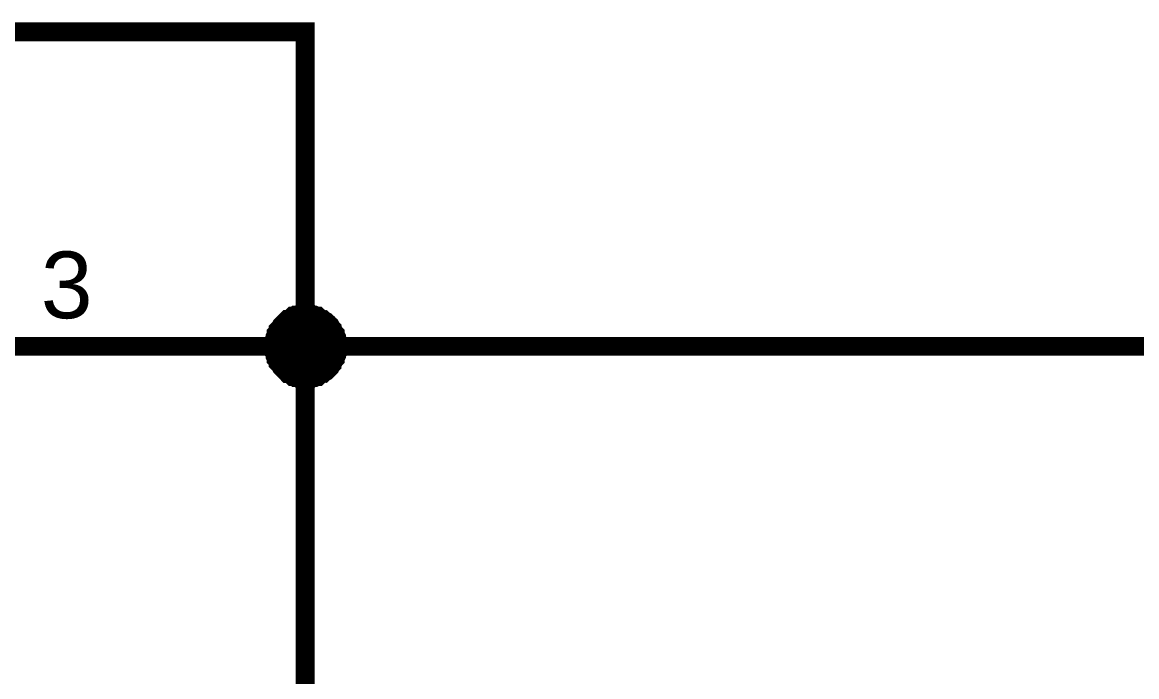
# Model space of a CAD drawing. Header units: millimetres. Extents: x -2024 to 917, y -725 to 13.
# Drawn here: x -1853.45 to -1835.73, y -146.92 to -136.52 of the extents above; entities that cross this region are included whole.
import ezdxf

# ---------------------------------------------------------------- set-up
doc = ezdxf.new("R2010")
doc.units = ezdxf.units.MM
doc.styles.get("Standard").update_dxf_attribs({"font": 'arial.ttf'})

msp = doc.modelspace()

# ---------------------------------------------------------------- linework, layer by layer
at = {"color": 7}
for points, const_width in [([(-1853.952, -136.667), (-1851.453, -136.667)], 0.3), ([(-1851.453, -136.667), (-1848.954, -136.667), (-1848.954, -141.667)], 0.3), ([(-1849.45, -141.667), (-1849.45, -141.634), (-1849.45, -141.618), (-1849.45, -141.585), (-1849.434, -141.568), (-1849.434, -141.535), (-1849.434, -141.518), (-1849.417, -141.485), (-1849.417, -141.469), (-1849.4, -141.452), (-1849.384, -141.419), (-1849.384, -141.402), (-1849.367, -141.386), (-1849.351, -141.369), (-1849.334, -141.336), (-1849.318, -141.32), (-1849.301, -141.303), (-1849.285, -141.287), (-1849.268, -141.27), (-1849.251, -141.253), (-1849.235, -141.237), (-1849.218, -141.237), (-1849.185, -141.22), (-1849.169, -141.204), (-1849.152, -141.187), (-1849.119, -141.187), (-1849.102, -141.171), (-1849.086, -141.171), (-1849.053, -141.171), (-1849.036, -141.154), (-1849.003, -141.154), (-1848.987, -141.154), (-1848.954, -141.154)], 0.3), ([(-1849.45, -141.667), (-1849.45, -141.634), (-1849.45, -141.618), (-1849.45, -141.585), (-1849.434, -141.568), (-1849.434, -141.535), (-1849.434, -141.518), (-1849.417, -141.485), (-1849.417, -141.469), (-1849.4, -141.452), (-1849.384, -141.419), (-1849.384, -141.402), (-1849.367, -141.386), (-1849.351, -141.369), (-1849.334, -141.336), (-1849.318, -141.32), (-1849.301, -141.303), (-1849.285, -141.287), (-1849.268, -141.27), (-1849.251, -141.253), (-1849.235, -141.237), (-1849.218, -141.237), (-1849.185, -141.22), (-1849.169, -141.204), (-1849.152, -141.187), (-1849.119, -141.187), (-1849.102, -141.171), (-1849.086, -141.171), (-1849.053, -141.171), (-1849.036, -141.154), (-1849.003, -141.154), (-1848.987, -141.154), (-1848.954, -141.154)], 0.3), ([(-1849.45, -141.667), (-1849.45, -141.634), (-1849.45, -141.618), (-1849.45, -141.585), (-1849.434, -141.568), (-1849.434, -141.535), (-1849.434, -141.518), (-1849.417, -141.485), (-1849.417, -141.469), (-1849.4, -141.452), (-1849.384, -141.419), (-1849.384, -141.402), (-1849.367, -141.386), (-1849.351, -141.369), (-1849.334, -141.336), (-1849.318, -141.32), (-1849.301, -141.303), (-1849.285, -141.287), (-1849.268, -141.27), (-1849.251, -141.253), (-1849.235, -141.237), (-1849.218, -141.237), (-1849.185, -141.22), (-1849.169, -141.204), (-1849.152, -141.187), (-1849.119, -141.187), (-1849.102, -141.171), (-1849.086, -141.171), (-1849.053, -141.171), (-1849.036, -141.154), (-1849.003, -141.154), (-1848.987, -141.154), (-1848.954, -141.154)], 0.3), ([(-1849.45, -141.667), (-1849.45, -141.634), (-1849.45, -141.618), (-1849.45, -141.585), (-1849.434, -141.568), (-1849.434, -141.535), (-1849.434, -141.518), (-1849.417, -141.485), (-1849.417, -141.469), (-1849.4, -141.452), (-1849.384, -141.419), (-1849.384, -141.402), (-1849.367, -141.386), (-1849.351, -141.369), (-1849.334, -141.336), (-1849.318, -141.32), (-1849.301, -141.303), (-1849.285, -141.287), (-1849.268, -141.27), (-1849.251, -141.253), (-1849.235, -141.237), (-1849.218, -141.237), (-1849.185, -141.22), (-1849.169, -141.204), (-1849.152, -141.187), (-1849.119, -141.187), (-1849.102, -141.171), (-1849.086, -141.171), (-1849.053, -141.171), (-1849.036, -141.154), (-1849.003, -141.154), (-1848.987, -141.154), (-1848.954, -141.154)], 0.3), ([(-1849.45, -141.667), (-1849.45, -141.634), (-1849.45, -141.618), (-1849.45, -141.585), (-1849.434, -141.568), (-1849.434, -141.535), (-1849.434, -141.518), (-1849.417, -141.485), (-1849.417, -141.469), (-1849.4, -141.452), (-1849.384, -141.419), (-1849.384, -141.402), (-1849.367, -141.386), (-1849.351, -141.369), (-1849.334, -141.336), (-1849.318, -141.32), (-1849.301, -141.303), (-1849.285, -141.287), (-1849.268, -141.27), (-1849.251, -141.253), (-1849.235, -141.237), (-1849.218, -141.237), (-1849.185, -141.22), (-1849.169, -141.204), (-1849.152, -141.187), (-1849.119, -141.187), (-1849.102, -141.171), (-1849.086, -141.171), (-1849.053, -141.171), (-1849.036, -141.154), (-1849.003, -141.154), (-1848.987, -141.154), (-1848.954, -141.154)], 0.3), ([(-1849.45, -141.667), (-1849.45, -141.634), (-1849.45, -141.618), (-1849.45, -141.585), (-1849.434, -141.568), (-1849.434, -141.535), (-1849.434, -141.518), (-1849.417, -141.485), (-1849.417, -141.469), (-1849.4, -141.452), (-1849.384, -141.419), (-1849.384, -141.402), (-1849.367, -141.386), (-1849.351, -141.369), (-1849.334, -141.336), (-1849.318, -141.32), (-1849.301, -141.303), (-1849.285, -141.287), (-1849.268, -141.27), (-1849.251, -141.253), (-1849.235, -141.237), (-1849.218, -141.237), (-1849.185, -141.22), (-1849.169, -141.204), (-1849.152, -141.187), (-1849.119, -141.187), (-1849.102, -141.171), (-1849.086, -141.171), (-1849.053, -141.171), (-1849.036, -141.154), (-1849.003, -141.154), (-1848.987, -141.154), (-1848.954, -141.154)], 0.3), ([(-1848.954, -141.154), (-1848.954, -141.154)], 0.3), ([(-1848.954, -141.154), (-1848.92, -141.154), (-1848.904, -141.154), (-1848.871, -141.154), (-1848.854, -141.171), (-1848.821, -141.171), (-1848.805, -141.171), (-1848.771, -141.187), (-1848.755, -141.187), (-1848.738, -141.204), (-1848.705, -141.22), (-1848.689, -141.237), (-1848.672, -141.237), (-1848.656, -141.253), (-1848.623, -141.27), (-1848.606, -141.287), (-1848.589, -141.303), (-1848.573, -141.32), (-1848.556, -141.336), (-1848.54, -141.369), (-1848.523, -141.386), (-1848.523, -141.402), (-1848.507, -141.419), (-1848.49, -141.452), (-1848.474, -141.469), (-1848.474, -141.485), (-1848.457, -141.518), (-1848.457, -141.535), (-1848.457, -141.568), (-1848.44, -141.585), (-1848.44, -141.618), (-1848.44, -141.634), (-1848.44, -141.667)], 0.3), ([(-1848.954, -141.154), (-1848.954, -141.154)], 0.3), ([(-1848.954, -141.154), (-1848.92, -141.154), (-1848.904, -141.154), (-1848.871, -141.154), (-1848.854, -141.171), (-1848.821, -141.171), (-1848.805, -141.171), (-1848.771, -141.187), (-1848.755, -141.187), (-1848.738, -141.204), (-1848.705, -141.22), (-1848.689, -141.237), (-1848.672, -141.237), (-1848.656, -141.253), (-1848.623, -141.27), (-1848.606, -141.287), (-1848.589, -141.303), (-1848.573, -141.32), (-1848.556, -141.336), (-1848.54, -141.369), (-1848.523, -141.386), (-1848.523, -141.402), (-1848.507, -141.419), (-1848.49, -141.452), (-1848.474, -141.469), (-1848.474, -141.485), (-1848.457, -141.518), (-1848.457, -141.535), (-1848.457, -141.568), (-1848.44, -141.585), (-1848.44, -141.618), (-1848.44, -141.634), (-1848.44, -141.667)], 0.3), ([(-1848.954, -141.154), (-1848.954, -141.154)], 0.3), ([(-1848.954, -141.154), (-1848.92, -141.154), (-1848.904, -141.154), (-1848.871, -141.154), (-1848.854, -141.171), (-1848.821, -141.171), (-1848.805, -141.171), (-1848.771, -141.187), (-1848.755, -141.187), (-1848.738, -141.204), (-1848.705, -141.22), (-1848.689, -141.237), (-1848.672, -141.237), (-1848.656, -141.253), (-1848.623, -141.27), (-1848.606, -141.287), (-1848.589, -141.303), (-1848.573, -141.32), (-1848.556, -141.336), (-1848.54, -141.369), (-1848.523, -141.386), (-1848.523, -141.402), (-1848.507, -141.419), (-1848.49, -141.452), (-1848.474, -141.469), (-1848.474, -141.485), (-1848.457, -141.518), (-1848.457, -141.535), (-1848.457, -141.568), (-1848.44, -141.585), (-1848.44, -141.618), (-1848.44, -141.634), (-1848.44, -141.667)], 0.3), ([(-1848.954, -141.154), (-1848.954, -141.154)], 0.3), ([(-1848.954, -141.154), (-1848.92, -141.154), (-1848.904, -141.154), (-1848.871, -141.154), (-1848.854, -141.171), (-1848.821, -141.171), (-1848.805, -141.171), (-1848.771, -141.187), (-1848.755, -141.187), (-1848.738, -141.204), (-1848.705, -141.22), (-1848.689, -141.237), (-1848.672, -141.237), (-1848.656, -141.253), (-1848.623, -141.27), (-1848.606, -141.287), (-1848.589, -141.303), (-1848.573, -141.32), (-1848.556, -141.336), (-1848.54, -141.369), (-1848.523, -141.386), (-1848.523, -141.402), (-1848.507, -141.419), (-1848.49, -141.452), (-1848.474, -141.469), (-1848.474, -141.485), (-1848.457, -141.518), (-1848.457, -141.535), (-1848.457, -141.568), (-1848.44, -141.585), (-1848.44, -141.618), (-1848.44, -141.634), (-1848.44, -141.667)], 0.3), ([(-1848.954, -141.154), (-1848.954, -141.154)], 0.3), ([(-1848.954, -141.154), (-1848.92, -141.154), (-1848.904, -141.154), (-1848.871, -141.154), (-1848.854, -141.171), (-1848.821, -141.171), (-1848.805, -141.171), (-1848.771, -141.187), (-1848.755, -141.187), (-1848.738, -141.204), (-1848.705, -141.22), (-1848.689, -141.237), (-1848.672, -141.237), (-1848.656, -141.253), (-1848.623, -141.27), (-1848.606, -141.287), (-1848.589, -141.303), (-1848.573, -141.32), (-1848.556, -141.336), (-1848.54, -141.369), (-1848.523, -141.386), (-1848.523, -141.402), (-1848.507, -141.419), (-1848.49, -141.452), (-1848.474, -141.469), (-1848.474, -141.485), (-1848.457, -141.518), (-1848.457, -141.535), (-1848.457, -141.568), (-1848.44, -141.585), (-1848.44, -141.618), (-1848.44, -141.634), (-1848.44, -141.667)], 0.3), ([(-1848.954, -141.154), (-1848.954, -141.154)], 0.3), ([(-1848.954, -141.154), (-1848.92, -141.154), (-1848.904, -141.154), (-1848.871, -141.154), (-1848.854, -141.171), (-1848.821, -141.171), (-1848.805, -141.171), (-1848.771, -141.187), (-1848.755, -141.187), (-1848.738, -141.204), (-1848.705, -141.22), (-1848.689, -141.237), (-1848.672, -141.237), (-1848.656, -141.253), (-1848.623, -141.27), (-1848.606, -141.287), (-1848.589, -141.303), (-1848.573, -141.32), (-1848.556, -141.336), (-1848.54, -141.369), (-1848.523, -141.386), (-1848.523, -141.402), (-1848.507, -141.419), (-1848.49, -141.452), (-1848.474, -141.469), (-1848.474, -141.485), (-1848.457, -141.518), (-1848.457, -141.535), (-1848.457, -141.568), (-1848.44, -141.585), (-1848.44, -141.618), (-1848.44, -141.634), (-1848.44, -141.667)], 0.3), ([(-1849.45, -141.667), (-1849.45, -141.634), (-1849.45, -141.618), (-1849.45, -141.585), (-1849.434, -141.568), (-1849.434, -141.535), (-1849.434, -141.518), (-1849.417, -141.485), (-1849.417, -141.469), (-1849.4, -141.452), (-1849.384, -141.419), (-1849.384, -141.402), (-1849.367, -141.386), (-1849.351, -141.369), (-1849.334, -141.336), (-1849.318, -141.32), (-1849.301, -141.303), (-1849.285, -141.287), (-1849.268, -141.27), (-1849.251, -141.253), (-1849.235, -141.237), (-1849.218, -141.237), (-1849.185, -141.22), (-1849.169, -141.204), (-1849.152, -141.187), (-1849.119, -141.187), (-1849.102, -141.171), (-1849.086, -141.171), (-1849.053, -141.171), (-1849.036, -141.154), (-1849.003, -141.154), (-1848.987, -141.154), (-1848.954, -141.154)], 0.0991), ([(-1849.45, -141.667), (-1849.45, -141.634), (-1849.45, -141.618), (-1849.45, -141.585), (-1849.434, -141.568), (-1849.434, -141.535), (-1849.434, -141.518), (-1849.417, -141.485), (-1849.417, -141.469), (-1849.4, -141.452), (-1849.384, -141.419), (-1849.384, -141.402), (-1849.367, -141.386), (-1849.351, -141.369), (-1849.334, -141.336), (-1849.318, -141.32), (-1849.301, -141.303), (-1849.285, -141.287), (-1849.268, -141.27), (-1849.251, -141.253), (-1849.235, -141.237), (-1849.218, -141.237), (-1849.185, -141.22), (-1849.169, -141.204), (-1849.152, -141.187), (-1849.119, -141.187), (-1849.102, -141.171), (-1849.086, -141.171), (-1849.053, -141.171), (-1849.036, -141.154), (-1849.003, -141.154), (-1848.987, -141.154), (-1848.954, -141.154)], 0.0991), ([(-1849.45, -141.667), (-1849.45, -141.634), (-1849.45, -141.618), (-1849.45, -141.585), (-1849.434, -141.568), (-1849.434, -141.535), (-1849.434, -141.518), (-1849.417, -141.485), (-1849.417, -141.469), (-1849.4, -141.452), (-1849.384, -141.419), (-1849.384, -141.402), (-1849.367, -141.386), (-1849.351, -141.369), (-1849.334, -141.336), (-1849.318, -141.32), (-1849.301, -141.303), (-1849.285, -141.287), (-1849.268, -141.27), (-1849.251, -141.253), (-1849.235, -141.237), (-1849.218, -141.237), (-1849.185, -141.22), (-1849.169, -141.204), (-1849.152, -141.187), (-1849.119, -141.187), (-1849.102, -141.171), (-1849.086, -141.171), (-1849.053, -141.171), (-1849.036, -141.154), (-1849.003, -141.154), (-1848.987, -141.154), (-1848.954, -141.154)], 0.0991), ([(-1849.45, -141.667), (-1849.45, -141.634), (-1849.45, -141.618), (-1849.45, -141.585), (-1849.434, -141.568), (-1849.434, -141.535), (-1849.434, -141.518), (-1849.417, -141.485), (-1849.417, -141.469), (-1849.4, -141.452), (-1849.384, -141.419), (-1849.384, -141.402), (-1849.367, -141.386), (-1849.351, -141.369), (-1849.334, -141.336), (-1849.318, -141.32), (-1849.301, -141.303), (-1849.285, -141.287), (-1849.268, -141.27), (-1849.251, -141.253), (-1849.235, -141.237), (-1849.218, -141.237), (-1849.185, -141.22), (-1849.169, -141.204), (-1849.152, -141.187), (-1849.119, -141.187), (-1849.102, -141.171), (-1849.086, -141.171), (-1849.053, -141.171), (-1849.036, -141.154), (-1849.003, -141.154), (-1848.987, -141.154), (-1848.954, -141.154)], 0.0991), ([(-1849.45, -141.667), (-1849.45, -141.634), (-1849.45, -141.618), (-1849.45, -141.585), (-1849.434, -141.568), (-1849.434, -141.535), (-1849.434, -141.518), (-1849.417, -141.485), (-1849.417, -141.469), (-1849.4, -141.452), (-1849.384, -141.419), (-1849.384, -141.402), (-1849.367, -141.386), (-1849.351, -141.369), (-1849.334, -141.336), (-1849.318, -141.32), (-1849.301, -141.303), (-1849.285, -141.287), (-1849.268, -141.27), (-1849.251, -141.253), (-1849.235, -141.237), (-1849.218, -141.237), (-1849.185, -141.22), (-1849.169, -141.204), (-1849.152, -141.187), (-1849.119, -141.187), (-1849.102, -141.171), (-1849.086, -141.171), (-1849.053, -141.171), (-1849.036, -141.154), (-1849.003, -141.154), (-1848.987, -141.154), (-1848.954, -141.154)], 0.0991), ([(-1849.45, -141.667), (-1849.45, -141.634), (-1849.45, -141.618), (-1849.45, -141.585), (-1849.434, -141.568), (-1849.434, -141.535), (-1849.434, -141.518), (-1849.417, -141.485), (-1849.417, -141.469), (-1849.4, -141.452), (-1849.384, -141.419), (-1849.384, -141.402), (-1849.367, -141.386), (-1849.351, -141.369), (-1849.334, -141.336), (-1849.318, -141.32), (-1849.301, -141.303), (-1849.285, -141.287), (-1849.268, -141.27), (-1849.251, -141.253), (-1849.235, -141.237), (-1849.218, -141.237), (-1849.185, -141.22), (-1849.169, -141.204), (-1849.152, -141.187), (-1849.119, -141.187), (-1849.102, -141.171), (-1849.086, -141.171), (-1849.053, -141.171), (-1849.036, -141.154), (-1849.003, -141.154), (-1848.987, -141.154), (-1848.954, -141.154)], 0.0991), ([(-1848.954, -141.154), (-1848.954, -141.154)], 0.0991), ([(-1848.954, -141.154), (-1848.92, -141.154), (-1848.904, -141.154), (-1848.871, -141.154), (-1848.854, -141.171), (-1848.821, -141.171), (-1848.805, -141.171), (-1848.771, -141.187), (-1848.755, -141.187), (-1848.738, -141.204), (-1848.705, -141.22), (-1848.689, -141.237), (-1848.672, -141.237), (-1848.656, -141.253), (-1848.623, -141.27), (-1848.606, -141.287), (-1848.589, -141.303), (-1848.573, -141.32), (-1848.556, -141.336), (-1848.54, -141.369), (-1848.523, -141.386), (-1848.523, -141.402), (-1848.507, -141.419), (-1848.49, -141.452), (-1848.474, -141.469), (-1848.474, -141.485), (-1848.457, -141.518), (-1848.457, -141.535), (-1848.457, -141.568), (-1848.44, -141.585), (-1848.44, -141.618), (-1848.44, -141.634), (-1848.44, -141.667)], 0.0991), ([(-1848.954, -141.154), (-1848.954, -141.154)], 0.0991), ([(-1848.954, -141.154), (-1848.92, -141.154), (-1848.904, -141.154), (-1848.871, -141.154), (-1848.854, -141.171), (-1848.821, -141.171), (-1848.805, -141.171), (-1848.771, -141.187), (-1848.755, -141.187), (-1848.738, -141.204), (-1848.705, -141.22), (-1848.689, -141.237), (-1848.672, -141.237), (-1848.656, -141.253), (-1848.623, -141.27), (-1848.606, -141.287), (-1848.589, -141.303), (-1848.573, -141.32), (-1848.556, -141.336), (-1848.54, -141.369), (-1848.523, -141.386), (-1848.523, -141.402), (-1848.507, -141.419), (-1848.49, -141.452), (-1848.474, -141.469), (-1848.474, -141.485), (-1848.457, -141.518), (-1848.457, -141.535), (-1848.457, -141.568), (-1848.44, -141.585), (-1848.44, -141.618), (-1848.44, -141.634), (-1848.44, -141.667)], 0.0991), ([(-1848.954, -141.154), (-1848.954, -141.154)], 0.0991), ([(-1848.954, -141.154), (-1848.92, -141.154), (-1848.904, -141.154), (-1848.871, -141.154), (-1848.854, -141.171), (-1848.821, -141.171), (-1848.805, -141.171), (-1848.771, -141.187), (-1848.755, -141.187), (-1848.738, -141.204), (-1848.705, -141.22), (-1848.689, -141.237), (-1848.672, -141.237), (-1848.656, -141.253), (-1848.623, -141.27), (-1848.606, -141.287), (-1848.589, -141.303), (-1848.573, -141.32), (-1848.556, -141.336), (-1848.54, -141.369), (-1848.523, -141.386), (-1848.523, -141.402), (-1848.507, -141.419), (-1848.49, -141.452), (-1848.474, -141.469), (-1848.474, -141.485), (-1848.457, -141.518), (-1848.457, -141.535), (-1848.457, -141.568), (-1848.44, -141.585), (-1848.44, -141.618), (-1848.44, -141.634), (-1848.44, -141.667)], 0.0991), ([(-1848.954, -141.154), (-1848.954, -141.154)], 0.0991), ([(-1848.954, -141.154), (-1848.92, -141.154), (-1848.904, -141.154), (-1848.871, -141.154), (-1848.854, -141.171), (-1848.821, -141.171), (-1848.805, -141.171), (-1848.771, -141.187), (-1848.755, -141.187), (-1848.738, -141.204), (-1848.705, -141.22), (-1848.689, -141.237), (-1848.672, -141.237), (-1848.656, -141.253), (-1848.623, -141.27), (-1848.606, -141.287), (-1848.589, -141.303), (-1848.573, -141.32), (-1848.556, -141.336), (-1848.54, -141.369), (-1848.523, -141.386), (-1848.523, -141.402), (-1848.507, -141.419), (-1848.49, -141.452), (-1848.474, -141.469), (-1848.474, -141.485), (-1848.457, -141.518), (-1848.457, -141.535), (-1848.457, -141.568), (-1848.44, -141.585), (-1848.44, -141.618), (-1848.44, -141.634), (-1848.44, -141.667)], 0.0991), ([(-1848.954, -141.154), (-1848.954, -141.154)], 0.0991), ([(-1848.954, -141.154), (-1848.92, -141.154), (-1848.904, -141.154), (-1848.871, -141.154), (-1848.854, -141.171), (-1848.821, -141.171), (-1848.805, -141.171), (-1848.771, -141.187), (-1848.755, -141.187), (-1848.738, -141.204), (-1848.705, -141.22), (-1848.689, -141.237), (-1848.672, -141.237), (-1848.656, -141.253), (-1848.623, -141.27), (-1848.606, -141.287), (-1848.589, -141.303), (-1848.573, -141.32), (-1848.556, -141.336), (-1848.54, -141.369), (-1848.523, -141.386), (-1848.523, -141.402), (-1848.507, -141.419), (-1848.49, -141.452), (-1848.474, -141.469), (-1848.474, -141.485), (-1848.457, -141.518), (-1848.457, -141.535), (-1848.457, -141.568), (-1848.44, -141.585), (-1848.44, -141.618), (-1848.44, -141.634), (-1848.44, -141.667)], 0.0991), ([(-1848.954, -141.154), (-1848.954, -141.154)], 0.0991), ([(-1848.954, -141.154), (-1848.92, -141.154), (-1848.904, -141.154), (-1848.871, -141.154), (-1848.854, -141.171), (-1848.821, -141.171), (-1848.805, -141.171), (-1848.771, -141.187), (-1848.755, -141.187), (-1848.738, -141.204), (-1848.705, -141.22), (-1848.689, -141.237), (-1848.672, -141.237), (-1848.656, -141.253), (-1848.623, -141.27), (-1848.606, -141.287), (-1848.589, -141.303), (-1848.573, -141.32), (-1848.556, -141.336), (-1848.54, -141.369), (-1848.523, -141.386), (-1848.523, -141.402), (-1848.507, -141.419), (-1848.49, -141.452), (-1848.474, -141.469), (-1848.474, -141.485), (-1848.457, -141.518), (-1848.457, -141.535), (-1848.457, -141.568), (-1848.44, -141.585), (-1848.44, -141.618), (-1848.44, -141.634), (-1848.44, -141.667)], 0.0991), ([(-1853.952, -141.667), (-1851.453, -141.667)], 0.3), ([(-1851.453, -141.667), (-1848.954, -141.667), (-1848.954, -156.67)], 0.3), ([(-1848.954, -142.181), (-1848.987, -142.181), (-1849.003, -142.181), (-1849.036, -142.181), (-1849.053, -142.164), (-1849.086, -142.164), (-1849.102, -142.164), (-1849.119, -142.148), (-1849.152, -142.148), (-1849.169, -142.131), (-1849.185, -142.115), (-1849.218, -142.098), (-1849.235, -142.098), (-1849.251, -142.081), (-1849.268, -142.065), (-1849.285, -142.048), (-1849.301, -142.032), (-1849.318, -142.015), (-1849.334, -141.999), (-1849.351, -141.965), (-1849.367, -141.949), (-1849.384, -141.932), (-1849.384, -141.916), (-1849.4, -141.883), (-1849.417, -141.866), (-1849.417, -141.85), (-1849.434, -141.816), (-1849.434, -141.8), (-1849.434, -141.767), (-1849.45, -141.75), (-1849.45, -141.717), (-1849.45, -141.701), (-1849.45, -141.667)], 0.3), ([(-1849.45, -141.667), (-1849.45, -141.667)], 0.3), ([(-1848.954, -142.181), (-1848.987, -142.181), (-1849.003, -142.181), (-1849.036, -142.181), (-1849.053, -142.164), (-1849.086, -142.164), (-1849.102, -142.164), (-1849.119, -142.148), (-1849.152, -142.148), (-1849.169, -142.131), (-1849.185, -142.115), (-1849.218, -142.098), (-1849.235, -142.098), (-1849.251, -142.081), (-1849.268, -142.065), (-1849.285, -142.048), (-1849.301, -142.032), (-1849.318, -142.015), (-1849.334, -141.999), (-1849.351, -141.965), (-1849.367, -141.949), (-1849.384, -141.932), (-1849.384, -141.916), (-1849.4, -141.883), (-1849.417, -141.866), (-1849.417, -141.85), (-1849.434, -141.816), (-1849.434, -141.8), (-1849.434, -141.767), (-1849.45, -141.75), (-1849.45, -141.717), (-1849.45, -141.701), (-1849.45, -141.667)], 0.3), ([(-1849.45, -141.667), (-1849.45, -141.667)], 0.3), ([(-1848.954, -142.181), (-1848.987, -142.181), (-1849.003, -142.181), (-1849.036, -142.181), (-1849.053, -142.164), (-1849.086, -142.164), (-1849.102, -142.164), (-1849.119, -142.148), (-1849.152, -142.148), (-1849.169, -142.131), (-1849.185, -142.115), (-1849.218, -142.098), (-1849.235, -142.098), (-1849.251, -142.081), (-1849.268, -142.065), (-1849.285, -142.048), (-1849.301, -142.032), (-1849.318, -142.015), (-1849.334, -141.999), (-1849.351, -141.965), (-1849.367, -141.949), (-1849.384, -141.932), (-1849.384, -141.916), (-1849.4, -141.883), (-1849.417, -141.866), (-1849.417, -141.85), (-1849.434, -141.816), (-1849.434, -141.8), (-1849.434, -141.767), (-1849.45, -141.75), (-1849.45, -141.717), (-1849.45, -141.701), (-1849.45, -141.667)], 0.3), ([(-1849.45, -141.667), (-1849.45, -141.667)], 0.3), ([(-1848.954, -142.181), (-1848.987, -142.181), (-1849.003, -142.181), (-1849.036, -142.181), (-1849.053, -142.164), (-1849.086, -142.164), (-1849.102, -142.164), (-1849.119, -142.148), (-1849.152, -142.148), (-1849.169, -142.131), (-1849.185, -142.115), (-1849.218, -142.098), (-1849.235, -142.098), (-1849.251, -142.081), (-1849.268, -142.065), (-1849.285, -142.048), (-1849.301, -142.032), (-1849.318, -142.015), (-1849.334, -141.999), (-1849.351, -141.965), (-1849.367, -141.949), (-1849.384, -141.932), (-1849.384, -141.916), (-1849.4, -141.883), (-1849.417, -141.866), (-1849.417, -141.85), (-1849.434, -141.816), (-1849.434, -141.8), (-1849.434, -141.767), (-1849.45, -141.75), (-1849.45, -141.717), (-1849.45, -141.701), (-1849.45, -141.667)], 0.3), ([(-1849.45, -141.667), (-1849.45, -141.667)], 0.3), ([(-1848.954, -142.181), (-1848.987, -142.181), (-1849.003, -142.181), (-1849.036, -142.181), (-1849.053, -142.164), (-1849.086, -142.164), (-1849.102, -142.164), (-1849.119, -142.148), (-1849.152, -142.148), (-1849.169, -142.131), (-1849.185, -142.115), (-1849.218, -142.098), (-1849.235, -142.098), (-1849.251, -142.081), (-1849.268, -142.065), (-1849.285, -142.048), (-1849.301, -142.032), (-1849.318, -142.015), (-1849.334, -141.999), (-1849.351, -141.965), (-1849.367, -141.949), (-1849.384, -141.932), (-1849.384, -141.916), (-1849.4, -141.883), (-1849.417, -141.866), (-1849.417, -141.85), (-1849.434, -141.816), (-1849.434, -141.8), (-1849.434, -141.767), (-1849.45, -141.75), (-1849.45, -141.717), (-1849.45, -141.701), (-1849.45, -141.667)], 0.3), ([(-1849.45, -141.667), (-1849.45, -141.667)], 0.3), ([(-1848.954, -142.181), (-1848.987, -142.181), (-1849.003, -142.181), (-1849.036, -142.181), (-1849.053, -142.164), (-1849.086, -142.164), (-1849.102, -142.164), (-1849.119, -142.148), (-1849.152, -142.148), (-1849.169, -142.131), (-1849.185, -142.115), (-1849.218, -142.098), (-1849.235, -142.098), (-1849.251, -142.081), (-1849.268, -142.065), (-1849.285, -142.048), (-1849.301, -142.032), (-1849.318, -142.015), (-1849.334, -141.999), (-1849.351, -141.965), (-1849.367, -141.949), (-1849.384, -141.932), (-1849.384, -141.916), (-1849.4, -141.883), (-1849.417, -141.866), (-1849.417, -141.85), (-1849.434, -141.816), (-1849.434, -141.8), (-1849.434, -141.767), (-1849.45, -141.75), (-1849.45, -141.717), (-1849.45, -141.701), (-1849.45, -141.667)], 0.3), ([(-1849.45, -141.667), (-1849.45, -141.667)], 0.3), ([(-1848.44, -141.667), (-1848.44, -141.701), (-1848.44, -141.717), (-1848.44, -141.75), (-1848.457, -141.767), (-1848.457, -141.8), (-1848.457, -141.816), (-1848.474, -141.85), (-1848.474, -141.866), (-1848.49, -141.883), (-1848.507, -141.916), (-1848.523, -141.932), (-1848.523, -141.949), (-1848.54, -141.965), (-1848.556, -141.999), (-1848.573, -142.015), (-1848.589, -142.032), (-1848.606, -142.048), (-1848.623, -142.065), (-1848.656, -142.081), (-1848.672, -142.098), (-1848.689, -142.098), (-1848.705, -142.115), (-1848.738, -142.131), (-1848.755, -142.148), (-1848.771, -142.148), (-1848.805, -142.164), (-1848.821, -142.164), (-1848.854, -142.164), (-1848.871, -142.181), (-1848.904, -142.181), (-1848.92, -142.181), (-1848.954, -142.181)], 0.3), ([(-1848.44, -141.667), (-1848.44, -141.701), (-1848.44, -141.717), (-1848.44, -141.75), (-1848.457, -141.767), (-1848.457, -141.8), (-1848.457, -141.816), (-1848.474, -141.85), (-1848.474, -141.866), (-1848.49, -141.883), (-1848.507, -141.916), (-1848.523, -141.932), (-1848.523, -141.949), (-1848.54, -141.965), (-1848.556, -141.999), (-1848.573, -142.015), (-1848.589, -142.032), (-1848.606, -142.048), (-1848.623, -142.065), (-1848.656, -142.081), (-1848.672, -142.098), (-1848.689, -142.098), (-1848.705, -142.115), (-1848.738, -142.131), (-1848.755, -142.148), (-1848.771, -142.148), (-1848.805, -142.164), (-1848.821, -142.164), (-1848.854, -142.164), (-1848.871, -142.181), (-1848.904, -142.181), (-1848.92, -142.181), (-1848.954, -142.181)], 0.3), ([(-1848.954, -141.667), (-1818.963, -141.667)], 0.3), ([(-1848.44, -141.667), (-1848.44, -141.701), (-1848.44, -141.717), (-1848.44, -141.75), (-1848.457, -141.767), (-1848.457, -141.8), (-1848.457, -141.816), (-1848.474, -141.85), (-1848.474, -141.866), (-1848.49, -141.883), (-1848.507, -141.916), (-1848.523, -141.932), (-1848.523, -141.949), (-1848.54, -141.965), (-1848.556, -141.999), (-1848.573, -142.015), (-1848.589, -142.032), (-1848.606, -142.048), (-1848.623, -142.065), (-1848.656, -142.081), (-1848.672, -142.098), (-1848.689, -142.098), (-1848.705, -142.115), (-1848.738, -142.131), (-1848.755, -142.148), (-1848.771, -142.148), (-1848.805, -142.164), (-1848.821, -142.164), (-1848.854, -142.164), (-1848.871, -142.181), (-1848.904, -142.181), (-1848.92, -142.181), (-1848.954, -142.181)], 0.3), ([(-1848.44, -141.667), (-1848.44, -141.701), (-1848.44, -141.717), (-1848.44, -141.75), (-1848.457, -141.767), (-1848.457, -141.8), (-1848.457, -141.816), (-1848.474, -141.85), (-1848.474, -141.866), (-1848.49, -141.883), (-1848.507, -141.916), (-1848.523, -141.932), (-1848.523, -141.949), (-1848.54, -141.965), (-1848.556, -141.999), (-1848.573, -142.015), (-1848.589, -142.032), (-1848.606, -142.048), (-1848.623, -142.065), (-1848.656, -142.081), (-1848.672, -142.098), (-1848.689, -142.098), (-1848.705, -142.115), (-1848.738, -142.131), (-1848.755, -142.148), (-1848.771, -142.148), (-1848.805, -142.164), (-1848.821, -142.164), (-1848.854, -142.164), (-1848.871, -142.181), (-1848.904, -142.181), (-1848.92, -142.181), (-1848.954, -142.181)], 0.3), ([(-1848.44, -141.667), (-1848.44, -141.701), (-1848.44, -141.717), (-1848.44, -141.75), (-1848.457, -141.767), (-1848.457, -141.8), (-1848.457, -141.816), (-1848.474, -141.85), (-1848.474, -141.866), (-1848.49, -141.883), (-1848.507, -141.916), (-1848.523, -141.932), (-1848.523, -141.949), (-1848.54, -141.965), (-1848.556, -141.999), (-1848.573, -142.015), (-1848.589, -142.032), (-1848.606, -142.048), (-1848.623, -142.065), (-1848.656, -142.081), (-1848.672, -142.098), (-1848.689, -142.098), (-1848.705, -142.115), (-1848.738, -142.131), (-1848.755, -142.148), (-1848.771, -142.148), (-1848.805, -142.164), (-1848.821, -142.164), (-1848.854, -142.164), (-1848.871, -142.181), (-1848.904, -142.181), (-1848.92, -142.181), (-1848.954, -142.181)], 0.3), ([(-1848.44, -141.667), (-1848.44, -141.701), (-1848.44, -141.717), (-1848.44, -141.75), (-1848.457, -141.767), (-1848.457, -141.8), (-1848.457, -141.816), (-1848.474, -141.85), (-1848.474, -141.866), (-1848.49, -141.883), (-1848.507, -141.916), (-1848.523, -141.932), (-1848.523, -141.949), (-1848.54, -141.965), (-1848.556, -141.999), (-1848.573, -142.015), (-1848.589, -142.032), (-1848.606, -142.048), (-1848.623, -142.065), (-1848.656, -142.081), (-1848.672, -142.098), (-1848.689, -142.098), (-1848.705, -142.115), (-1848.738, -142.131), (-1848.755, -142.148), (-1848.771, -142.148), (-1848.805, -142.164), (-1848.821, -142.164), (-1848.854, -142.164), (-1848.871, -142.181), (-1848.904, -142.181), (-1848.92, -142.181), (-1848.954, -142.181)], 0.3), ([(-1848.44, -141.667), (-1848.44, -141.667), (-1848.44, -141.667), (-1848.44, -141.667), (-1848.44, -141.667), (-1848.44, -141.667), (-1848.44, -141.667), (-1848.44, -141.667), (-1848.44, -141.667), (-1848.44, -141.667), (-1848.44, -141.667), (-1848.44, -141.667), (-1848.44, -141.667), (-1848.44, -141.667), (-1848.44, -141.667), (-1848.44, -141.667), (-1848.44, -141.667), (-1848.44, -141.667), (-1848.44, -141.667), (-1848.44, -141.667), (-1848.44, -141.667), (-1848.44, -141.667), (-1848.44, -141.667), (-1848.44, -141.667), (-1848.44, -141.667), (-1848.44, -141.667), (-1848.44, -141.667), (-1848.44, -141.667), (-1848.44, -141.667), (-1848.44, -141.667), (-1848.44, -141.667), (-1848.44, -141.667), (-1848.44, -141.667)], 0.3), ([(-1848.44, -141.667), (-1848.44, -141.667)], 0.3), ([(-1848.44, -141.667), (-1848.44, -141.667), (-1848.44, -141.667), (-1848.44, -141.667), (-1848.44, -141.667), (-1848.44, -141.667), (-1848.44, -141.667), (-1848.44, -141.667), (-1848.44, -141.667), (-1848.44, -141.667), (-1848.44, -141.667), (-1848.44, -141.667), (-1848.44, -141.667), (-1848.44, -141.667), (-1848.44, -141.667), (-1848.44, -141.667), (-1848.44, -141.667), (-1848.44, -141.667), (-1848.44, -141.667), (-1848.44, -141.667), (-1848.44, -141.667), (-1848.44, -141.667), (-1848.44, -141.667), (-1848.44, -141.667), (-1848.44, -141.667), (-1848.44, -141.667), (-1848.44, -141.667), (-1848.44, -141.667), (-1848.44, -141.667), (-1848.44, -141.667), (-1848.44, -141.667), (-1848.44, -141.667), (-1848.44, -141.667)], 0.3), ([(-1848.44, -141.667), (-1848.44, -141.667)], 0.3), ([(-1848.44, -141.667), (-1848.44, -141.667), (-1848.44, -141.667), (-1848.44, -141.667), (-1848.44, -141.667), (-1848.44, -141.667), (-1848.44, -141.667), (-1848.44, -141.667), (-1848.44, -141.667), (-1848.44, -141.667), (-1848.44, -141.667), (-1848.44, -141.667), (-1848.44, -141.667), (-1848.44, -141.667), (-1848.44, -141.667), (-1848.44, -141.667), (-1848.44, -141.667), (-1848.44, -141.667), (-1848.44, -141.667), (-1848.44, -141.667), (-1848.44, -141.667), (-1848.44, -141.667), (-1848.44, -141.667), (-1848.44, -141.667), (-1848.44, -141.667), (-1848.44, -141.667), (-1848.44, -141.667), (-1848.44, -141.667), (-1848.44, -141.667), (-1848.44, -141.667), (-1848.44, -141.667), (-1848.44, -141.667), (-1848.44, -141.667)], 0.3), ([(-1848.44, -141.667), (-1848.44, -141.667)], 0.3), ([(-1848.44, -141.667), (-1848.44, -141.667), (-1848.44, -141.667), (-1848.44, -141.667), (-1848.44, -141.667), (-1848.44, -141.667), (-1848.44, -141.667), (-1848.44, -141.667), (-1848.44, -141.667), (-1848.44, -141.667), (-1848.44, -141.667), (-1848.44, -141.667), (-1848.44, -141.667), (-1848.44, -141.667), (-1848.44, -141.667), (-1848.44, -141.667), (-1848.44, -141.667), (-1848.44, -141.667), (-1848.44, -141.667), (-1848.44, -141.667), (-1848.44, -141.667), (-1848.44, -141.667), (-1848.44, -141.667), (-1848.44, -141.667), (-1848.44, -141.667), (-1848.44, -141.667), (-1848.44, -141.667), (-1848.44, -141.667), (-1848.44, -141.667), (-1848.44, -141.667), (-1848.44, -141.667), (-1848.44, -141.667), (-1848.44, -141.667)], 0.3), ([(-1848.44, -141.667), (-1848.44, -141.667)], 0.3), ([(-1848.44, -141.667), (-1848.44, -141.667), (-1848.44, -141.667), (-1848.44, -141.667), (-1848.44, -141.667), (-1848.44, -141.667), (-1848.44, -141.667), (-1848.44, -141.667), (-1848.44, -141.667), (-1848.44, -141.667), (-1848.44, -141.667), (-1848.44, -141.667), (-1848.44, -141.667), (-1848.44, -141.667), (-1848.44, -141.667), (-1848.44, -141.667), (-1848.44, -141.667), (-1848.44, -141.667), (-1848.44, -141.667), (-1848.44, -141.667), (-1848.44, -141.667), (-1848.44, -141.667), (-1848.44, -141.667), (-1848.44, -141.667), (-1848.44, -141.667), (-1848.44, -141.667), (-1848.44, -141.667), (-1848.44, -141.667), (-1848.44, -141.667), (-1848.44, -141.667), (-1848.44, -141.667), (-1848.44, -141.667), (-1848.44, -141.667)], 0.3), ([(-1848.44, -141.667), (-1848.44, -141.667)], 0.3), ([(-1848.44, -141.667), (-1848.44, -141.667), (-1848.44, -141.667), (-1848.44, -141.667), (-1848.44, -141.667), (-1848.44, -141.667), (-1848.44, -141.667), (-1848.44, -141.667), (-1848.44, -141.667), (-1848.44, -141.667), (-1848.44, -141.667), (-1848.44, -141.667), (-1848.44, -141.667), (-1848.44, -141.667), (-1848.44, -141.667), (-1848.44, -141.667), (-1848.44, -141.667), (-1848.44, -141.667), (-1848.44, -141.667), (-1848.44, -141.667), (-1848.44, -141.667), (-1848.44, -141.667), (-1848.44, -141.667), (-1848.44, -141.667), (-1848.44, -141.667), (-1848.44, -141.667), (-1848.44, -141.667), (-1848.44, -141.667), (-1848.44, -141.667), (-1848.44, -141.667), (-1848.44, -141.667), (-1848.44, -141.667), (-1848.44, -141.667)], 0.3), ([(-1848.44, -141.667), (-1848.44, -141.667)], 0.3), ([(-1848.954, -142.181), (-1848.987, -142.181), (-1849.003, -142.181), (-1849.036, -142.181), (-1849.053, -142.164), (-1849.086, -142.164), (-1849.102, -142.164), (-1849.119, -142.148), (-1849.152, -142.148), (-1849.169, -142.131), (-1849.185, -142.115), (-1849.218, -142.098), (-1849.235, -142.098), (-1849.251, -142.081), (-1849.268, -142.065), (-1849.285, -142.048), (-1849.301, -142.032), (-1849.318, -142.015), (-1849.334, -141.999), (-1849.351, -141.965), (-1849.367, -141.949), (-1849.384, -141.932), (-1849.384, -141.916), (-1849.4, -141.883), (-1849.417, -141.866), (-1849.417, -141.85), (-1849.434, -141.816), (-1849.434, -141.8), (-1849.434, -141.767), (-1849.45, -141.75), (-1849.45, -141.717), (-1849.45, -141.701), (-1849.45, -141.667)], 0.0991), ([(-1849.45, -141.667), (-1849.45, -141.667)], 0.0991), ([(-1848.954, -142.181), (-1848.987, -142.181), (-1849.003, -142.181), (-1849.036, -142.181), (-1849.053, -142.164), (-1849.086, -142.164), (-1849.102, -142.164), (-1849.119, -142.148), (-1849.152, -142.148), (-1849.169, -142.131), (-1849.185, -142.115), (-1849.218, -142.098), (-1849.235, -142.098), (-1849.251, -142.081), (-1849.268, -142.065), (-1849.285, -142.048), (-1849.301, -142.032), (-1849.318, -142.015), (-1849.334, -141.999), (-1849.351, -141.965), (-1849.367, -141.949), (-1849.384, -141.932), (-1849.384, -141.916), (-1849.4, -141.883), (-1849.417, -141.866), (-1849.417, -141.85), (-1849.434, -141.816), (-1849.434, -141.8), (-1849.434, -141.767), (-1849.45, -141.75), (-1849.45, -141.717), (-1849.45, -141.701), (-1849.45, -141.667)], 0.0991), ([(-1849.45, -141.667), (-1849.45, -141.667)], 0.0991), ([(-1848.954, -142.181), (-1848.987, -142.181), (-1849.003, -142.181), (-1849.036, -142.181), (-1849.053, -142.164), (-1849.086, -142.164), (-1849.102, -142.164), (-1849.119, -142.148), (-1849.152, -142.148), (-1849.169, -142.131), (-1849.185, -142.115), (-1849.218, -142.098), (-1849.235, -142.098), (-1849.251, -142.081), (-1849.268, -142.065), (-1849.285, -142.048), (-1849.301, -142.032), (-1849.318, -142.015), (-1849.334, -141.999), (-1849.351, -141.965), (-1849.367, -141.949), (-1849.384, -141.932), (-1849.384, -141.916), (-1849.4, -141.883), (-1849.417, -141.866), (-1849.417, -141.85), (-1849.434, -141.816), (-1849.434, -141.8), (-1849.434, -141.767), (-1849.45, -141.75), (-1849.45, -141.717), (-1849.45, -141.701), (-1849.45, -141.667)], 0.0991), ([(-1849.45, -141.667), (-1849.45, -141.667)], 0.0991), ([(-1848.954, -142.181), (-1848.987, -142.181), (-1849.003, -142.181), (-1849.036, -142.181), (-1849.053, -142.164), (-1849.086, -142.164), (-1849.102, -142.164), (-1849.119, -142.148), (-1849.152, -142.148), (-1849.169, -142.131), (-1849.185, -142.115), (-1849.218, -142.098), (-1849.235, -142.098), (-1849.251, -142.081), (-1849.268, -142.065), (-1849.285, -142.048), (-1849.301, -142.032), (-1849.318, -142.015), (-1849.334, -141.999), (-1849.351, -141.965), (-1849.367, -141.949), (-1849.384, -141.932), (-1849.384, -141.916), (-1849.4, -141.883), (-1849.417, -141.866), (-1849.417, -141.85), (-1849.434, -141.816), (-1849.434, -141.8), (-1849.434, -141.767), (-1849.45, -141.75), (-1849.45, -141.717), (-1849.45, -141.701), (-1849.45, -141.667)], 0.0991), ([(-1849.45, -141.667), (-1849.45, -141.667)], 0.0991), ([(-1848.954, -142.181), (-1848.987, -142.181), (-1849.003, -142.181), (-1849.036, -142.181), (-1849.053, -142.164), (-1849.086, -142.164), (-1849.102, -142.164), (-1849.119, -142.148), (-1849.152, -142.148), (-1849.169, -142.131), (-1849.185, -142.115), (-1849.218, -142.098), (-1849.235, -142.098), (-1849.251, -142.081), (-1849.268, -142.065), (-1849.285, -142.048), (-1849.301, -142.032), (-1849.318, -142.015), (-1849.334, -141.999), (-1849.351, -141.965), (-1849.367, -141.949), (-1849.384, -141.932), (-1849.384, -141.916), (-1849.4, -141.883), (-1849.417, -141.866), (-1849.417, -141.85), (-1849.434, -141.816), (-1849.434, -141.8), (-1849.434, -141.767), (-1849.45, -141.75), (-1849.45, -141.717), (-1849.45, -141.701), (-1849.45, -141.667)], 0.0991), ([(-1849.45, -141.667), (-1849.45, -141.667)], 0.0991), ([(-1848.954, -142.181), (-1848.987, -142.181), (-1849.003, -142.181), (-1849.036, -142.181), (-1849.053, -142.164), (-1849.086, -142.164), (-1849.102, -142.164), (-1849.119, -142.148), (-1849.152, -142.148), (-1849.169, -142.131), (-1849.185, -142.115), (-1849.218, -142.098), (-1849.235, -142.098), (-1849.251, -142.081), (-1849.268, -142.065), (-1849.285, -142.048), (-1849.301, -142.032), (-1849.318, -142.015), (-1849.334, -141.999), (-1849.351, -141.965), (-1849.367, -141.949), (-1849.384, -141.932), (-1849.384, -141.916), (-1849.4, -141.883), (-1849.417, -141.866), (-1849.417, -141.85), (-1849.434, -141.816), (-1849.434, -141.8), (-1849.434, -141.767), (-1849.45, -141.75), (-1849.45, -141.717), (-1849.45, -141.701), (-1849.45, -141.667)], 0.0991), ([(-1849.45, -141.667), (-1849.45, -141.667)], 0.0991), ([(-1848.44, -141.667), (-1848.44, -141.701), (-1848.44, -141.717), (-1848.44, -141.75), (-1848.457, -141.767), (-1848.457, -141.8), (-1848.457, -141.816), (-1848.474, -141.85), (-1848.474, -141.866), (-1848.49, -141.883), (-1848.507, -141.916), (-1848.523, -141.932), (-1848.523, -141.949), (-1848.54, -141.965), (-1848.556, -141.999), (-1848.573, -142.015), (-1848.589, -142.032), (-1848.606, -142.048), (-1848.623, -142.065), (-1848.656, -142.081), (-1848.672, -142.098), (-1848.689, -142.098), (-1848.705, -142.115), (-1848.738, -142.131), (-1848.755, -142.148), (-1848.771, -142.148), (-1848.805, -142.164), (-1848.821, -142.164), (-1848.854, -142.164), (-1848.871, -142.181), (-1848.904, -142.181), (-1848.92, -142.181), (-1848.954, -142.181)], 0.0991), ([(-1848.44, -141.667), (-1848.44, -141.701), (-1848.44, -141.717), (-1848.44, -141.75), (-1848.457, -141.767), (-1848.457, -141.8), (-1848.457, -141.816), (-1848.474, -141.85), (-1848.474, -141.866), (-1848.49, -141.883), (-1848.507, -141.916), (-1848.523, -141.932), (-1848.523, -141.949), (-1848.54, -141.965), (-1848.556, -141.999), (-1848.573, -142.015), (-1848.589, -142.032), (-1848.606, -142.048), (-1848.623, -142.065), (-1848.656, -142.081), (-1848.672, -142.098), (-1848.689, -142.098), (-1848.705, -142.115), (-1848.738, -142.131), (-1848.755, -142.148), (-1848.771, -142.148), (-1848.805, -142.164), (-1848.821, -142.164), (-1848.854, -142.164), (-1848.871, -142.181), (-1848.904, -142.181), (-1848.92, -142.181), (-1848.954, -142.181)], 0.0991), ([(-1848.44, -141.667), (-1848.44, -141.701), (-1848.44, -141.717), (-1848.44, -141.75), (-1848.457, -141.767), (-1848.457, -141.8), (-1848.457, -141.816), (-1848.474, -141.85), (-1848.474, -141.866), (-1848.49, -141.883), (-1848.507, -141.916), (-1848.523, -141.932), (-1848.523, -141.949), (-1848.54, -141.965), (-1848.556, -141.999), (-1848.573, -142.015), (-1848.589, -142.032), (-1848.606, -142.048), (-1848.623, -142.065), (-1848.656, -142.081), (-1848.672, -142.098), (-1848.689, -142.098), (-1848.705, -142.115), (-1848.738, -142.131), (-1848.755, -142.148), (-1848.771, -142.148), (-1848.805, -142.164), (-1848.821, -142.164), (-1848.854, -142.164), (-1848.871, -142.181), (-1848.904, -142.181), (-1848.92, -142.181), (-1848.954, -142.181)], 0.0991), ([(-1848.44, -141.667), (-1848.44, -141.701), (-1848.44, -141.717), (-1848.44, -141.75), (-1848.457, -141.767), (-1848.457, -141.8), (-1848.457, -141.816), (-1848.474, -141.85), (-1848.474, -141.866), (-1848.49, -141.883), (-1848.507, -141.916), (-1848.523, -141.932), (-1848.523, -141.949), (-1848.54, -141.965), (-1848.556, -141.999), (-1848.573, -142.015), (-1848.589, -142.032), (-1848.606, -142.048), (-1848.623, -142.065), (-1848.656, -142.081), (-1848.672, -142.098), (-1848.689, -142.098), (-1848.705, -142.115), (-1848.738, -142.131), (-1848.755, -142.148), (-1848.771, -142.148), (-1848.805, -142.164), (-1848.821, -142.164), (-1848.854, -142.164), (-1848.871, -142.181), (-1848.904, -142.181), (-1848.92, -142.181), (-1848.954, -142.181)], 0.0991), ([(-1848.44, -141.667), (-1848.44, -141.701), (-1848.44, -141.717), (-1848.44, -141.75), (-1848.457, -141.767), (-1848.457, -141.8), (-1848.457, -141.816), (-1848.474, -141.85), (-1848.474, -141.866), (-1848.49, -141.883), (-1848.507, -141.916), (-1848.523, -141.932), (-1848.523, -141.949), (-1848.54, -141.965), (-1848.556, -141.999), (-1848.573, -142.015), (-1848.589, -142.032), (-1848.606, -142.048), (-1848.623, -142.065), (-1848.656, -142.081), (-1848.672, -142.098), (-1848.689, -142.098), (-1848.705, -142.115), (-1848.738, -142.131), (-1848.755, -142.148), (-1848.771, -142.148), (-1848.805, -142.164), (-1848.821, -142.164), (-1848.854, -142.164), (-1848.871, -142.181), (-1848.904, -142.181), (-1848.92, -142.181), (-1848.954, -142.181)], 0.0991), ([(-1848.44, -141.667), (-1848.44, -141.701), (-1848.44, -141.717), (-1848.44, -141.75), (-1848.457, -141.767), (-1848.457, -141.8), (-1848.457, -141.816), (-1848.474, -141.85), (-1848.474, -141.866), (-1848.49, -141.883), (-1848.507, -141.916), (-1848.523, -141.932), (-1848.523, -141.949), (-1848.54, -141.965), (-1848.556, -141.999), (-1848.573, -142.015), (-1848.589, -142.032), (-1848.606, -142.048), (-1848.623, -142.065), (-1848.656, -142.081), (-1848.672, -142.098), (-1848.689, -142.098), (-1848.705, -142.115), (-1848.738, -142.131), (-1848.755, -142.148), (-1848.771, -142.148), (-1848.805, -142.164), (-1848.821, -142.164), (-1848.854, -142.164), (-1848.871, -142.181), (-1848.904, -142.181), (-1848.92, -142.181), (-1848.954, -142.181)], 0.0991), ([(-1848.44, -141.667), (-1848.44, -141.667), (-1848.44, -141.667), (-1848.44, -141.667), (-1848.44, -141.667), (-1848.44, -141.667), (-1848.44, -141.667), (-1848.44, -141.667), (-1848.44, -141.667), (-1848.44, -141.667), (-1848.44, -141.667), (-1848.44, -141.667), (-1848.44, -141.667), (-1848.44, -141.667), (-1848.44, -141.667), (-1848.44, -141.667), (-1848.44, -141.667), (-1848.44, -141.667), (-1848.44, -141.667), (-1848.44, -141.667), (-1848.44, -141.667), (-1848.44, -141.667), (-1848.44, -141.667), (-1848.44, -141.667), (-1848.44, -141.667), (-1848.44, -141.667), (-1848.44, -141.667), (-1848.44, -141.667), (-1848.44, -141.667), (-1848.44, -141.667), (-1848.44, -141.667), (-1848.44, -141.667), (-1848.44, -141.667)], 0.0991), ([(-1848.44, -141.667), (-1848.44, -141.667)], 0.0991), ([(-1848.44, -141.667), (-1848.44, -141.667), (-1848.44, -141.667), (-1848.44, -141.667), (-1848.44, -141.667), (-1848.44, -141.667), (-1848.44, -141.667), (-1848.44, -141.667), (-1848.44, -141.667), (-1848.44, -141.667), (-1848.44, -141.667), (-1848.44, -141.667), (-1848.44, -141.667), (-1848.44, -141.667), (-1848.44, -141.667), (-1848.44, -141.667), (-1848.44, -141.667), (-1848.44, -141.667), (-1848.44, -141.667), (-1848.44, -141.667), (-1848.44, -141.667), (-1848.44, -141.667), (-1848.44, -141.667), (-1848.44, -141.667), (-1848.44, -141.667), (-1848.44, -141.667), (-1848.44, -141.667), (-1848.44, -141.667), (-1848.44, -141.667), (-1848.44, -141.667), (-1848.44, -141.667), (-1848.44, -141.667), (-1848.44, -141.667)], 0.0991), ([(-1848.44, -141.667), (-1848.44, -141.667)], 0.0991), ([(-1848.44, -141.667), (-1848.44, -141.667), (-1848.44, -141.667), (-1848.44, -141.667), (-1848.44, -141.667), (-1848.44, -141.667), (-1848.44, -141.667), (-1848.44, -141.667), (-1848.44, -141.667), (-1848.44, -141.667), (-1848.44, -141.667), (-1848.44, -141.667), (-1848.44, -141.667), (-1848.44, -141.667), (-1848.44, -141.667), (-1848.44, -141.667), (-1848.44, -141.667), (-1848.44, -141.667), (-1848.44, -141.667), (-1848.44, -141.667), (-1848.44, -141.667), (-1848.44, -141.667), (-1848.44, -141.667), (-1848.44, -141.667), (-1848.44, -141.667), (-1848.44, -141.667), (-1848.44, -141.667), (-1848.44, -141.667), (-1848.44, -141.667), (-1848.44, -141.667), (-1848.44, -141.667), (-1848.44, -141.667), (-1848.44, -141.667)], 0.0991), ([(-1848.44, -141.667), (-1848.44, -141.667)], 0.0991), ([(-1848.44, -141.667), (-1848.44, -141.667), (-1848.44, -141.667), (-1848.44, -141.667), (-1848.44, -141.667), (-1848.44, -141.667), (-1848.44, -141.667), (-1848.44, -141.667), (-1848.44, -141.667), (-1848.44, -141.667), (-1848.44, -141.667), (-1848.44, -141.667), (-1848.44, -141.667), (-1848.44, -141.667), (-1848.44, -141.667), (-1848.44, -141.667), (-1848.44, -141.667), (-1848.44, -141.667), (-1848.44, -141.667), (-1848.44, -141.667), (-1848.44, -141.667), (-1848.44, -141.667), (-1848.44, -141.667), (-1848.44, -141.667), (-1848.44, -141.667), (-1848.44, -141.667), (-1848.44, -141.667), (-1848.44, -141.667), (-1848.44, -141.667), (-1848.44, -141.667), (-1848.44, -141.667), (-1848.44, -141.667), (-1848.44, -141.667)], 0.0991), ([(-1848.44, -141.667), (-1848.44, -141.667)], 0.0991), ([(-1848.44, -141.667), (-1848.44, -141.667), (-1848.44, -141.667), (-1848.44, -141.667), (-1848.44, -141.667), (-1848.44, -141.667), (-1848.44, -141.667), (-1848.44, -141.667), (-1848.44, -141.667), (-1848.44, -141.667), (-1848.44, -141.667), (-1848.44, -141.667), (-1848.44, -141.667), (-1848.44, -141.667), (-1848.44, -141.667), (-1848.44, -141.667), (-1848.44, -141.667), (-1848.44, -141.667), (-1848.44, -141.667), (-1848.44, -141.667), (-1848.44, -141.667), (-1848.44, -141.667), (-1848.44, -141.667), (-1848.44, -141.667), (-1848.44, -141.667), (-1848.44, -141.667), (-1848.44, -141.667), (-1848.44, -141.667), (-1848.44, -141.667), (-1848.44, -141.667), (-1848.44, -141.667), (-1848.44, -141.667), (-1848.44, -141.667)], 0.0991), ([(-1848.44, -141.667), (-1848.44, -141.667)], 0.0991), ([(-1848.44, -141.667), (-1848.44, -141.667), (-1848.44, -141.667), (-1848.44, -141.667), (-1848.44, -141.667), (-1848.44, -141.667), (-1848.44, -141.667), (-1848.44, -141.667), (-1848.44, -141.667), (-1848.44, -141.667), (-1848.44, -141.667), (-1848.44, -141.667), (-1848.44, -141.667), (-1848.44, -141.667), (-1848.44, -141.667), (-1848.44, -141.667), (-1848.44, -141.667), (-1848.44, -141.667), (-1848.44, -141.667), (-1848.44, -141.667), (-1848.44, -141.667), (-1848.44, -141.667), (-1848.44, -141.667), (-1848.44, -141.667), (-1848.44, -141.667), (-1848.44, -141.667), (-1848.44, -141.667), (-1848.44, -141.667), (-1848.44, -141.667), (-1848.44, -141.667), (-1848.44, -141.667), (-1848.44, -141.667), (-1848.44, -141.667)], 0.0991), ([(-1848.44, -141.667), (-1848.44, -141.667)], 0.0991)]:
    msp.add_lwpolyline(points, dxfattribs=dict(at, const_width=const_width))
at = {"color": 7, "const_width": 0.508}
msp.add_lwpolyline([(-1849.206, -141.658, 1), (-1848.698, -141.658, 1)], format="xyb", close=True, dxfattribs=at)

# ---------------------------------------------------------------- texts
at = {"color": 7}
msp.add_text('3', height=1.06, dxfattribs=at).set_placement((-1853.157, -141.22))

doc.saveas('drawing.dxf')
